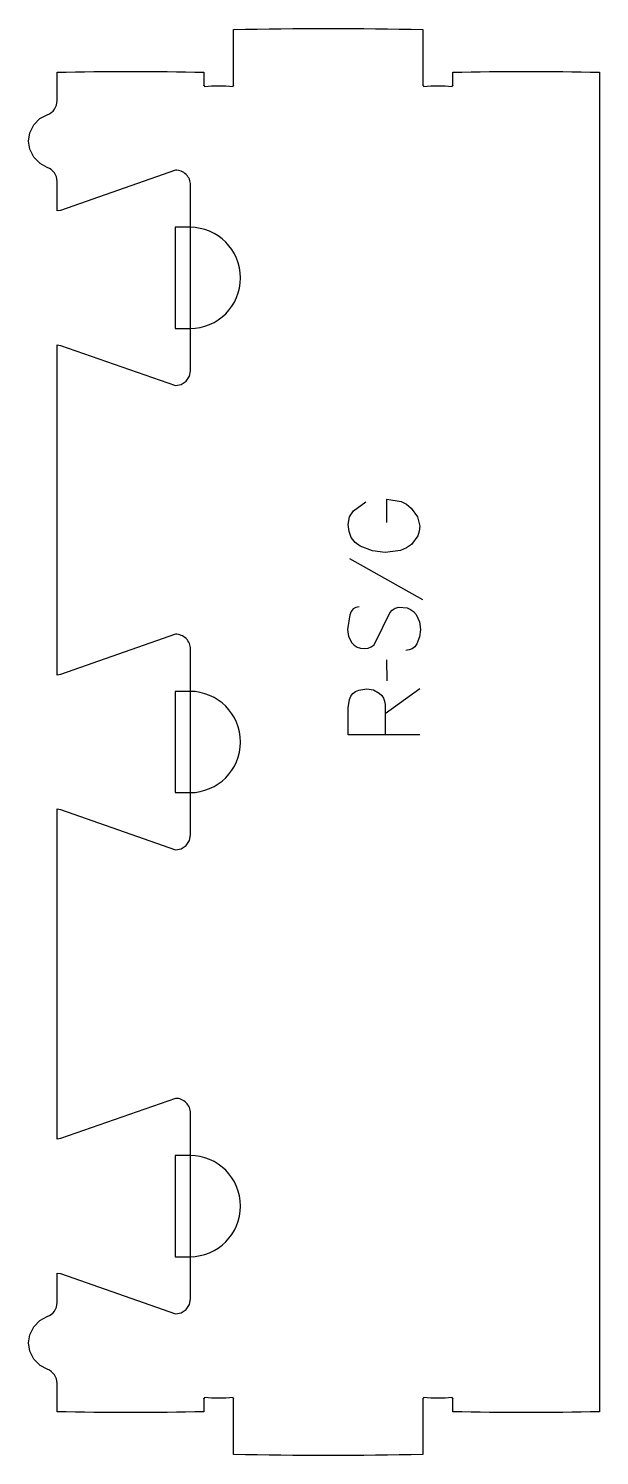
# Model space of a CAD drawing. Header units: millimetres. Extents: x -134 to 105, y -300 to 300.
import ezdxf

# ---------------------------------------------------------------- set-up
doc = ezdxf.new("R2010")
doc.units = ezdxf.units.MM
for name, color, linetype, true_color in [('1_ANYTOOL_1MMDEEP_LABELS_S', 2, 'Continuous', 0xffff00), ('4_ANYTOOL_CUTTHROUGH_OUTSI', 5, 'Continuous', 0x0000ff), ('5_ANYTOOL_HALF_MILL_9MM_IN', 3, 'Continuous', 0x00ff00)]:
    doc.layers.add(name, color=color, linetype=linetype, true_color=true_color)

msp = doc.modelspace()

# ---------------------------------------------------------------- linework, layer by layer
at = {"layer": '1_ANYTOOL_1MMDEEP_LABELS_S'}
for p, q in [((0.46, 77.01), (31.23, 59.83)), ((16.11, 34.46), (16.19, 25.67)), ((15.55, 12), (30.03, 22.46))]:
    msp.add_line(p, q, dxfattribs=at)
for points in [[(16.19, 92.23), (16.23, 102), (22.16, 100.98), (24.52, 99.84), (26.48, 98.27), (29.12, 94.6), (30.03, 90.6), (29.83, 88.57), (29.18, 86.62), (26.52, 83.01), (24.5, 81.51), (21.99, 80.44), (15.51, 79.59), (10.17, 80.25), (5.05, 82.24), (2.84, 83.82), (1.26, 85.85), (0.31, 88.34), (-0.01, 91.29), (0.56, 94.54), (2.26, 97.11), (7.41, 100.8)], [(4.58, 56.7), (3.19, 56.49), (2.06, 55.87), (1.19, 54.84), (0.59, 53.4), (-0.35, 47.31), (0.11, 44.35), (1.49, 41.7), (2.49, 40.61), (3.69, 39.84), (5.08, 39.37), (6.68, 39.21), (8.3, 39.39), (9.68, 39.92), (10.82, 40.81), (14.56, 48.21), (17.48, 54.26), (18.46, 55.42), (19.7, 56.21), (21.18, 56.62), (24.67, 56.35), (26.18, 55.71), (27.45, 54.76), (28.49, 53.49), (29.85, 50.5), (30.33, 47.27), (29.97, 44.11), (28.79, 41.23), (27.91, 40.03), (26.83, 39.17), (25.57, 38.66), (24.12, 38.49)], [(29.99, 3), (-0.01, 3), (-0.01, 14.36), (0.48, 17.84), (1.09, 19.21), (1.95, 20.34), (3.06, 21.21), (4.4, 21.83), (7.83, 22.33), (10.55, 21.88), (13.02, 20.53), (14.06, 19.57), (14.81, 18.46), (15.28, 17.19), (15.46, 15.77), (15.55, 14.01), (15.55, 12), (15.55, 3.04)]]:
    msp.add_lwpolyline(points, dxfattribs=at)
at = {"layer": '4_ANYTOOL_CUTTHROUGH_OUTSI'}
msp.add_lwpolyline([(-66.24, -155.9, 0.414214), (-72.49, -149.65), (-72.57, -149.66), (-120.85, -166.56), (-122.24, -166.79), (-122.24, -28.11), (-120.84, -28.34), (-72.49, -45.25), (-70.19, -44.81), (-68.07, -43.42), (-66.68, -41.3), (-66.24, -39), (-66.24, 39, 0.419618), (-72.57, 45.24), (-120.85, 28.34), (-122.24, 28.11), (-122.24, 166.79), (-120.84, 166.56), (-72.49, 149.65), (-70.19, 150.09), (-68.07, 151.48), (-66.68, 153.6), (-66.24, 155.9), (-66.24, 233.9, 0.419618), (-72.57, 240.14), (-120.85, 223.24), (-122.24, 223.01), (-122.24, 235.4, 0.317837), (-126.4, 241.3), (-129.42, 242.93), (-132.03, 245.63), (-133.7, 248.99), (-134.24, 252.38), (-133.71, 255.85), (-132.08, 259.16), (-129.51, 261.8), (-126.4, 263.45, 0.326924), (-122.24, 269.35), (-122.24, 281.25, -0.012175), (-60.63, 281.25), (-60.63, 275.5), (-60.62, 275.66), (-60.61, 275.68), (-60.6, 275.69), (-60.59, 275.69), (-60.59, 275.69), (-60.58, 275.69), (-60.56, 275.68), (-60.48, 275.52), (-60.38, 275.25, -0.0625), (-48.38, 275.25), (-48.29, 275.52), (-48.21, 275.68), (-48.19, 275.69), (-48.18, 275.69), (-48.18, 275.69), (-48.17, 275.69), (-48.16, 275.68), (-48.15, 275.66), (-48.13, 275.5), (-48.13, 299.25, -0.009434), (31.37, 299.25), (31.37, 275.5), (31.38, 275.66), (31.39, 275.68), (31.4, 275.69), (31.41, 275.69), (31.41, 275.69), (31.42, 275.69), (31.44, 275.68), (31.52, 275.52), (31.62, 275.25, -0.0625), (43.62, 275.25), (43.71, 275.52), (43.79, 275.68), (43.81, 275.69), (43.82, 275.69), (43.82, 275.69), (43.83, 275.69), (43.84, 275.68), (43.85, 275.66), (43.87, 275.5), (43.87, 281.25, -0.012175), (105.47, 281.25), (105.47, -281.25, -0.012175), (43.87, -281.25), (43.87, -275.5), (43.85, -275.66), (43.84, -275.68), (43.83, -275.69), (43.82, -275.69), (43.82, -275.69), (43.81, -275.69), (43.79, -275.68), (43.71, -275.52), (43.62, -275.25, -0.0625), (31.62, -275.25), (31.52, -275.52), (31.44, -275.68), (31.42, -275.69), (31.41, -275.69), (31.41, -275.69), (31.4, -275.69), (31.39, -275.68), (31.38, -275.66), (31.37, -275.5), (31.37, -299.25, -0.009434), (-48.13, -299.25), (-48.13, -275.5), (-48.15, -275.66), (-48.16, -275.68), (-48.17, -275.69), (-48.18, -275.69), (-48.18, -275.69), (-48.19, -275.69), (-48.21, -275.68), (-48.29, -275.52), (-48.38, -275.25, -0.0625), (-60.38, -275.25), (-60.48, -275.52), (-60.56, -275.68), (-60.58, -275.69), (-60.59, -275.69), (-60.59, -275.69), (-60.6, -275.69), (-60.61, -275.68), (-60.62, -275.66), (-60.63, -275.5), (-60.63, -281.25, -0.012175), (-122.24, -281.25), (-122.24, -269.35, 0.317837), (-126.4, -263.45), (-129.42, -261.82), (-132.03, -259.12), (-133.7, -255.76), (-134.24, -252.37), (-133.71, -248.9), (-132.08, -245.59), (-129.51, -242.95), (-126.4, -241.3, 0.326944), (-122.24, -235.4), (-122.24, -223.01), (-120.84, -223.24), (-72.49, -240.15), (-70.19, -239.71), (-68.07, -238.32), (-66.68, -236.2), (-66.24, -233.9)], format="xyb", close=True, dxfattribs=at)
at = {"layer": '5_ANYTOOL_HALF_MILL_9MM_IN'}
for points in [[(-66.49, 173.65, 1), (-66.49, 216.15), (-72.74, 216.15), (-72.74, 173.65)], [(-66.49, -21.25, 1), (-66.49, 21.25), (-72.74, 21.25), (-72.74, -21.25)], [(-66.49, -216.15, 1), (-66.49, -173.65), (-72.74, -173.65), (-72.74, -216.15)]]:
    msp.add_lwpolyline(points, format="xyb", close=True, dxfattribs=at)

doc.saveas('drawing.dxf')
